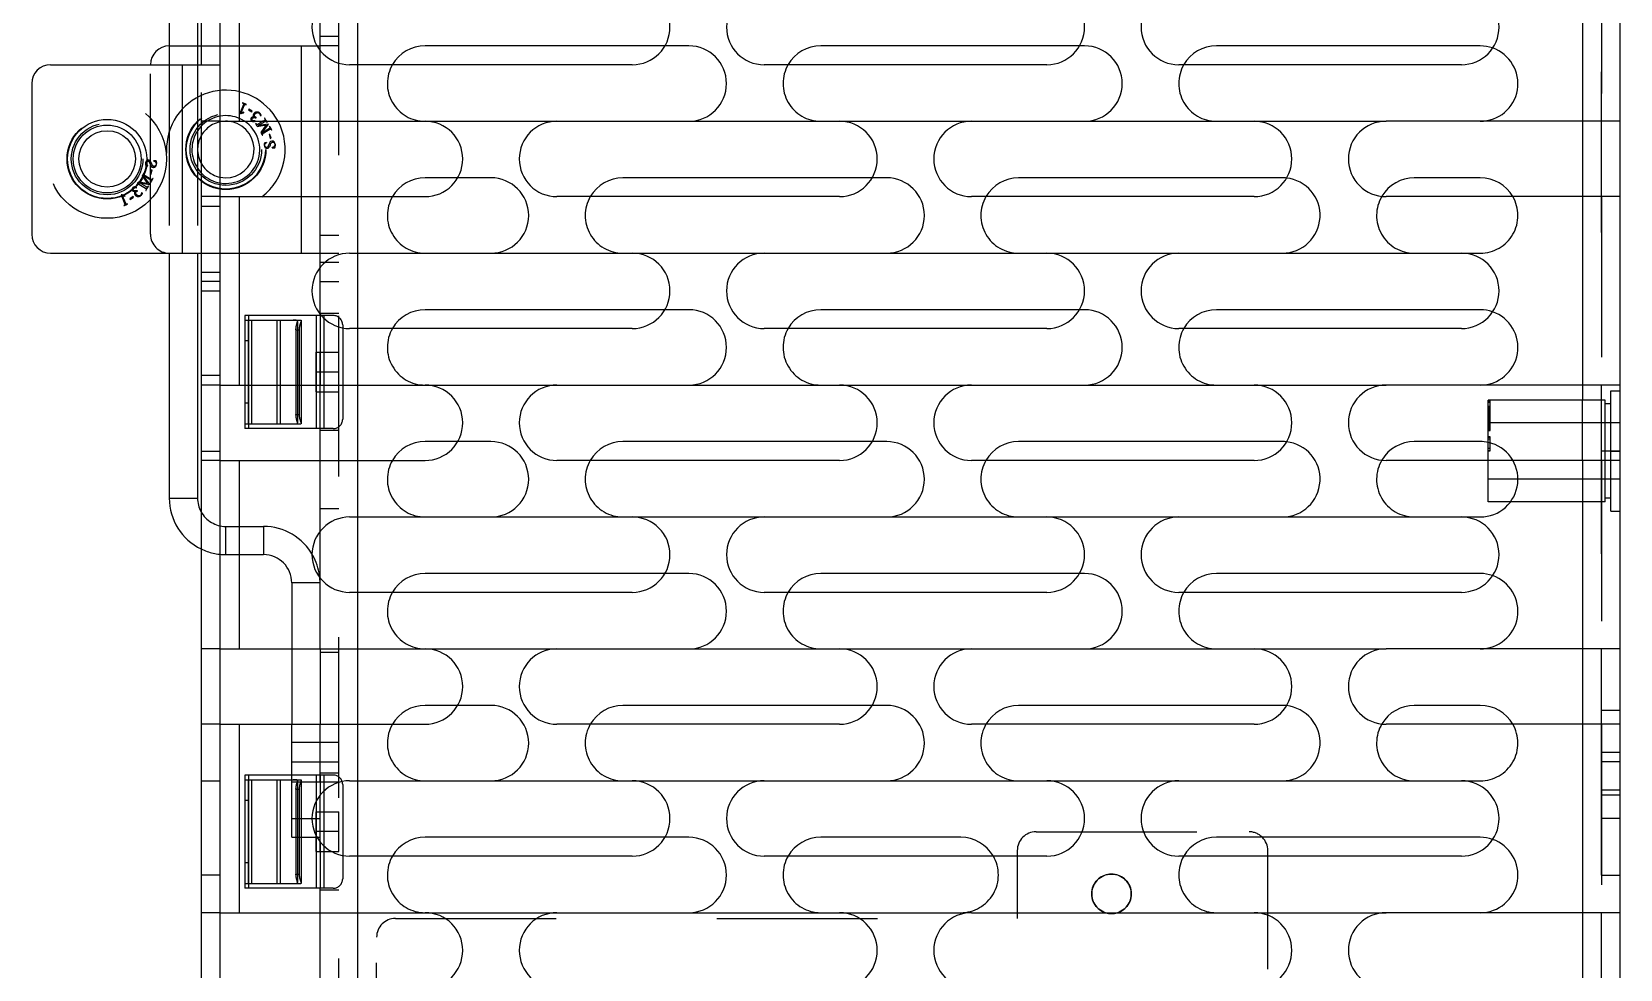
# Model space of a CAD drawing. Header units: millimetres. Extents: x 0 to 8948, y -1340 to 1100.
# Drawn here: x 5218.8 to 5303.1, y -780.3 to -730.6 of the extents above; entities that cross this region are included whole.
import ezdxf

# ---------------------------------------------------------------- set-up
doc = ezdxf.new("R2010")
doc.units = ezdxf.units.MM
doc.header["$LTSCALE"] = 85.25
doc.linetypes.add('HIDDEN', pattern=[0.2, 0.1, -0.1])
doc.layers.get('0').update_dxf_attribs({"linetype": 'CONTINUOUS'})
doc.layers.add('02___PRT_ALL_AXES', color=7, linetype='CONTINUOUS')
doc.layers.add('DEFAULT_2', color=8, linetype='HIDDEN')

msp = doc.modelspace()

# ---------------------------------------------------------------- linework, layer by layer
at = {"color": 3, "linetype": 'Continuous'}
for p, q in [((5228.834, -865.329), (5228.834, -627.329)), ((5303.134, -849.329), (5303.134, -646.329)), ((5226.134, -722.329), (5226.134, -732.329)), ((5229.834, -725.329), (5229.834, -735.329)), ((5301.134, -725.329), (5301.134, -735.329)), ((5219.834, -732.329), (5228.834, -732.329)), ((5226.834, -742.329), (5226.834, -732.329)), ((5250.705, -732.329), (5235.705, -732.329)), ((5272.705, -732.329), (5257.705, -732.329)), ((5294.705, -732.329), (5279.705, -732.329)), ((5218.834, -733.329), (5218.834, -741.329)), ((5228.834, -735.329), (5239.705, -735.329)), ((5246.705, -735.329), (5261.705, -735.329)), ((5268.705, -735.329), (5283.705, -735.329)), ((5303.134, -735.329), (5290.705, -735.329)), ((5228.834, -739.329), (5239.705, -739.329)), ((5229.834, -739.329), (5229.834, -749.329)), ((5261.705, -739.329), (5246.705, -739.329)), ((5283.705, -739.329), (5268.705, -739.329)), ((5303.134, -739.329), (5290.705, -739.329)), ((5301.134, -739.329), (5301.134, -749.329)), ((5219.834, -742.329), (5228.834, -742.329)), ((5226.134, -742.329), (5226.134, -755.329)), ((5235.705, -742.329), (5250.705, -742.329)), ((5257.705, -742.329), (5272.705, -742.329)), ((5279.705, -742.329), (5294.705, -742.329)), ((5250.705, -746.329), (5235.705, -746.329)), ((5272.705, -746.329), (5257.705, -746.329)), ((5294.705, -746.329), (5279.705, -746.329)), ((5228.834, -749.329), (5239.705, -749.329)), ((5230.134, -749.329), (5230.134, -751.639)), ((5246.705, -749.329), (5261.705, -749.329)), ((5268.705, -749.329), (5283.705, -749.329)), ((5303.134, -749.329), (5290.705, -749.329)), ((5234.134, -751.639), (5230.134, -751.639)), ((5228.834, -753.329), (5239.705, -753.329)), ((5229.834, -753.329), (5229.834, -763.329)), ((5261.705, -753.329), (5246.705, -753.329)), ((5283.705, -753.329), (5268.705, -753.329)), ((5303.134, -753.329), (5290.705, -753.329)), ((5301.134, -753.329), (5301.134, -763.329)), ((5235.705, -756.329), (5250.705, -756.329)), ((5257.705, -756.329), (5272.705, -756.329)), ((5279.705, -756.329), (5294.705, -756.329)), ((5250.705, -760.329), (5235.705, -760.329)), ((5272.705, -760.329), (5257.705, -760.329)), ((5294.705, -760.329), (5279.705, -760.329)), ((5228.834, -763.329), (5239.705, -763.329)), ((5232.634, -763.329), (5232.634, -767.329)), ((5246.705, -763.329), (5261.705, -763.329)), ((5268.705, -763.329), (5283.705, -763.329)), ((5303.134, -763.329), (5290.705, -763.329)), ((5228.834, -767.329), (5239.705, -767.329)), ((5229.834, -767.329), (5229.834, -777.329)), ((5261.705, -767.329), (5246.705, -767.329)), ((5283.705, -767.329), (5268.705, -767.329)), ((5303.134, -767.329), (5290.705, -767.329)), ((5301.134, -767.329), (5301.134, -777.329)), ((5235.705, -770.329), (5250.705, -770.329)), ((5257.705, -770.329), (5272.705, -770.329)), ((5279.705, -770.329), (5294.705, -770.329)), ((5250.705, -774.329), (5235.705, -774.329)), ((5272.705, -774.329), (5257.705, -774.329)), ((5294.705, -774.329), (5279.705, -774.329)), ((5228.834, -777.329), (5239.705, -777.329)), ((5246.705, -777.329), (5261.705, -777.329)), ((5268.705, -777.329), (5283.705, -777.329)), ((5303.134, -777.329), (5290.705, -777.329))]:
    msp.add_line(p, q, dxfattribs=at)
at = {"color": 7, "linetype": 'Continuous'}
for p, q in [((5227.834, -732.329), (5227.834, -637.329)), ((5227.634, -722.329), (5227.634, -732.329)), ((5236.134, -732.329), (5236.134, -728.329)), ((5234.134, -731.562), (5234.134, -729.097)), ((5227.634, -731.329), (5228.834, -731.329)), ((5233.982, -731.329), (5234.134, -731.329)), ((5252.428, -731.329), (5239.705, -731.329)), ((5274.428, -731.329), (5260.705, -731.329)), ((5295.705, -731.329), (5281.705, -731.329)), ((5230.715, -735.444), (5230.702, -735.452)), ((5230.754, -735.486), (5230.715, -735.444)), ((5230.791, -735.598), (5231.272, -735.523)), ((5231.104, -735.329), (5230.824, -735.498)), ((5230.855, -735.561), (5231.219, -735.342)), ((5231.392, -735.476), (5230.855, -735.561)), ((5231.272, -735.523), (5230.99, -735.928)), ((5231.052, -735.963), (5231.392, -735.476)), ((5231.454, -735.721), (5231.052, -735.963)), ((5231.056, -735.991), (5231.467, -735.743)), ((5231.278, -735.344), (5231.315, -735.385)), ((5231.315, -735.385), (5231.327, -735.377)), ((5231.456, -735.59), (5231.443, -735.598)), ((5231.443, -735.598), (5231.478, -735.674)), ((5231.531, -735.761), (5231.565, -735.799)), ((5231.565, -735.799), (5231.577, -735.792)), ((5233.134, -735.329), (5233.134, -739.329)), ((5234.134, -739.329), (5234.134, -735.329)), ((5236.134, -739.329), (5236.134, -735.329)), ((5301.134, -735.329), (5301.134, -739.329)), ((5302.134, -739.329), (5302.134, -735.329)), ((5231.09, -736.067), (5231.056, -735.991)), ((5231.078, -736.075), (5231.09, -736.067)), ((5231.299, -736.459), (5231.195, -736.467)), ((5231.299, -736.459), (5231.3, -736.471)), ((5231.469, -736.028), (5231.432, -736.039)), ((5231.432, -736.039), (5231.494, -736.245)), ((5231.532, -736.234), (5231.469, -736.028)), ((5231.494, -736.245), (5231.532, -736.234)), ((5231.6, -736.738), (5231.599, -736.725)), ((5231.6, -736.738), (5231.736, -736.733)), ((5241.428, -738.329), (5239.705, -738.329)), ((5263.428, -738.329), (5250.205, -738.329)), ((5285.205, -738.329), (5271.205, -738.329)), ((5295.705, -738.329), (5292.205, -738.329)), ((5227.634, -742.329), (5227.634, -755.329)), ((5227.834, -842.329), (5227.834, -742.329)), ((5236.134, -746.329), (5236.134, -742.329)), ((5227.834, -743.329), (5228.834, -743.329)), ((5234.134, -745.562), (5234.134, -743.097)), ((5227.834, -744.329), (5228.834, -744.329)), ((5252.428, -745.329), (5239.705, -745.329)), ((5274.428, -745.329), (5260.705, -745.329)), ((5295.705, -745.329), (5281.705, -745.329)), ((5234.134, -753.329), (5234.134, -749.329)), ((5236.134, -753.329), (5236.134, -749.329)), ((5301.134, -749.329), (5301.134, -750.129)), ((5302.134, -753.329), (5302.134, -749.329)), ((5296.134, -752.829), (5296.134, -750.129)), ((5296.234, -750.132), (5296.134, -750.132)), ((5296.234, -750.144), (5296.134, -750.144)), ((5296.234, -750.189), (5296.134, -750.189)), ((5296.234, -750.219), (5296.134, -750.219)), ((5296.234, -750.144), (5296.234, -750.132)), ((5296.234, -750.219), (5296.234, -750.189)), ((5241.428, -752.329), (5239.705, -752.329)), ((5263.428, -752.329), (5250.205, -752.329)), ((5285.205, -752.329), (5271.205, -752.329)), ((5295.705, -752.329), (5292.205, -752.329)), ((5226.134, -755.329), (5227.634, -755.329)), ((5236.134, -760.329), (5236.134, -756.329)), ((5234.134, -759.562), (5234.134, -757.097)), ((5252.428, -759.329), (5239.705, -759.329)), ((5274.428, -759.329), (5260.705, -759.329)), ((5295.705, -759.329), (5281.705, -759.329)), ((5234.134, -763.329), (5234.134, -767.329)), ((5236.134, -767.329), (5236.134, -763.329)), ((5301.134, -763.329), (5301.134, -767.329)), ((5302.134, -767.329), (5302.134, -763.329)), ((5241.428, -766.329), (5239.705, -766.329)), ((5263.428, -766.329), (5250.205, -766.329)), ((5285.205, -766.329), (5271.205, -766.329)), ((5295.705, -766.329), (5292.205, -766.329)), ((5236.134, -774.329), (5236.134, -770.329)), ((5234.134, -773.562), (5234.134, -771.097)), ((5233.714, -772.329), (5234.134, -772.329)), ((5233.982, -773.329), (5234.134, -773.329)), ((5252.428, -773.329), (5239.705, -773.329)), ((5268.134, -773.329), (5260.705, -773.329)), ((5295.705, -773.329), (5281.705, -773.329)), ((5284.434, -774.329), (5284.434, -774.035)), ((5234.134, -781.329), (5234.134, -777.329)), ((5236.134, -781.329), (5236.134, -777.329)), ((5301.134, -777.329), (5301.134, -781.329)), ((5302.134, -781.329), (5302.134, -777.329))]:
    msp.add_line(p, q, dxfattribs=at)
for radius in [1.8, 1.5]:
    msp.add_circle((5222.834, -737.329), radius, dxfattribs=at)
at = {"color": 3, "linetype": 'Continuous'}
for centre, radius, start, end in [((5235.705, -730.329), 2, 90, 270), ((5250.705, -730.329), 2, 270, 90), ((5257.705, -730.329), 2, 90, 270), ((5272.705, -730.329), 2, 270, 90), ((5279.705, -730.329), 2, 90, 270), ((5294.705, -730.329), 2, 270, 90), ((5219.834, -733.329), 1, 90, 180), ((5239.705, -737.329), 2, 270, 90), ((5246.705, -737.329), 2, 90, 270), ((5261.705, -737.329), 2, 270, 90), ((5268.705, -737.329), 2, 90, 270), ((5283.705, -737.329), 2, 270, 90), ((5290.705, -737.329), 2, 90, 270), ((5219.834, -741.329), 1, 180, 270), ((5235.705, -744.329), 2, 90, 270), ((5250.705, -744.329), 2, 270, 90), ((5257.705, -744.329), 2, 90, 270), ((5272.705, -744.329), 2, 270, 90), ((5279.705, -744.329), 2, 90, 270), ((5294.705, -744.329), 2, 270, 90), ((5239.705, -751.329), 2, 270, 90), ((5246.705, -751.329), 2, 90, 270), ((5261.705, -751.329), 2, 270, 90), ((5268.705, -751.329), 2, 90, 270), ((5283.705, -751.329), 2, 270, 90), ((5290.705, -751.329), 2, 90, 270), ((5229.134, -755.329), 3, 180, 244.03987), ((5235.705, -758.329), 2, 90, 270), ((5250.705, -758.329), 2, 270, 90), ((5257.705, -758.329), 2, 90, 270), ((5272.705, -758.329), 2, 270, 90), ((5279.705, -758.329), 2, 90, 270), ((5294.705, -758.329), 2, 270, 90), ((5239.705, -765.329), 2, 270, 90), ((5246.705, -765.329), 2, 90, 270), ((5261.705, -765.329), 2, 270, 90), ((5268.705, -765.329), 2, 90, 270), ((5283.705, -765.329), 2, 270, 90), ((5290.705, -765.329), 2, 90, 270), ((5235.705, -772.329), 2, 90, 270), ((5250.705, -772.329), 2, 270, 90), ((5257.705, -772.329), 2, 90, 270), ((5272.705, -772.329), 2, 270, 90), ((5279.705, -772.329), 2, 90, 270), ((5294.705, -772.329), 2, 270, 90), ((5239.705, -779.329), 2, 270, 90), ((5246.705, -779.329), 2, 90, 270), ((5261.705, -779.329), 2, 270, 90), ((5268.705, -779.329), 2, 90, 270), ((5283.705, -779.329), 2, 270, 90), ((5290.705, -779.329), 2, 90, 270)]:
    msp.add_arc(centre, radius, start, end, dxfattribs=at)
at = {"color": 7, "linetype": 'Continuous'}
for centre, radius, start, end in [((5226.134, -732.329), 1, 90, 180), ((5239.705, -733.329), 2, 90, 149.87175), ((5260.705, -733.329), 2, 90, 149.87175), ((5281.705, -733.329), 2, 90, 149.87175), ((5295.705, -733.329), 2, 70.92194, 90), ((5229.134, -736.829), 1.8, 260.39737, 56.66579), ((5229.134, -736.829), 1.5, 258.43465, 66.31579), ((5229.516, -736.263), 1.438, 27.53662, 31.08982), ((5229.134, -736.829), 3.15, 307.33385, 28.50454), ((5239.705, -740.329), 2, 90, 149.87175), ((5250.205, -740.329), 2, 90, 149.87175), ((5271.205, -740.329), 2, 90, 149.87175), ((5285.205, -740.329), 2, 83.89912, 90), ((5292.205, -740.329), 2, 90, 149.2104), ((5295.705, -740.329), 2, 30.12825, 90), ((5239.705, -747.329), 2, 90, 149.87175), ((5260.705, -747.329), 2, 90, 149.87175), ((5281.705, -747.329), 2, 90, 149.87175), ((5295.705, -747.329), 2, 70.92194, 90), ((5239.705, -754.329), 2, 90, 149.87175), ((5250.205, -754.329), 2, 90, 149.87175), ((5271.205, -754.329), 2, 90, 149.87175), ((5285.205, -754.329), 2, 83.89912, 90), ((5292.205, -754.329), 2, 90, 149.2104), ((5295.705, -754.329), 2, 77.57693, 90), ((5229.134, -755.329), 1.5, 180, 208.38484), ((5231.134, -759.829), 3, 7.54005, 29.10387), ((5239.705, -761.329), 2, 90, 149.87175), ((5260.705, -761.329), 2, 90, 149.87175), ((5281.705, -761.329), 2, 90, 149.87175), ((5295.705, -761.329), 2, 70.92194, 90), ((5239.705, -768.329), 2, 90, 149.87175), ((5250.205, -768.329), 2, 90, 149.87175), ((5271.205, -768.329), 2, 90, 149.87175), ((5285.205, -768.329), 2, 83.89912, 90), ((5292.205, -768.329), 2, 90, 149.2104), ((5295.705, -768.329), 2, 30.12825, 90), ((5239.705, -775.329), 2, 90, 149.87175), ((5260.705, -775.329), 2, 90, 149.87175), ((5268.134, -775.329), 2, 30, 90), ((5281.705, -775.329), 2, 90, 149.87175), ((5283.434, -774.035), 1, 0, 44.89543), ((5295.705, -775.329), 2, 70.92194, 90), ((5276.134, -776.329), 1.05, 253.23222, 286.7964)]:
    msp.add_arc(centre, radius, start, end, dxfattribs=at)
for points in [[(5230.702, -735.452), (5230.717, -735.472), (5230.732, -735.495), (5230.747, -735.52)], [(5230.787, -735.509), (5230.777, -735.507), (5230.767, -735.5), (5230.754, -735.486)], [(5230.824, -735.498), (5230.809, -735.507), (5230.797, -735.511), (5230.787, -735.509)], [(5230.99, -735.928), (5230.999, -735.94), (5231.014, -735.964), (5231.035, -735.998)], [(5231.478, -735.674), (5231.486, -735.69), (5231.479, -735.706), (5231.454, -735.721)], [(5231.514, -735.692), (5231.492, -735.656), (5231.473, -735.622), (5231.456, -735.59)], [(5231.467, -735.743), (5231.48, -735.736), (5231.49, -735.732), (5231.497, -735.734)], [(5231.497, -735.734), (5231.504, -735.735), (5231.516, -735.744), (5231.531, -735.761)], [(5231.577, -735.792), (5231.551, -735.752), (5231.53, -735.718), (5231.514, -735.692)], [(5231.035, -735.998), (5231.06, -736.04), (5231.074, -736.065), (5231.078, -736.075)], [(5231.195, -736.467), (5231.173, -736.504), (5231.164, -736.55), (5231.17, -736.602)], [(5231.17, -736.602), (5231.175, -736.655), (5231.194, -736.697), (5231.225, -736.727)], [(5231.196, -736.614), (5231.188, -736.545), (5231.223, -736.498), (5231.299, -736.471)], [(5231.233, -736.693), (5231.212, -736.673), (5231.199, -736.646), (5231.196, -736.614)], [(5231.225, -736.727), (5231.257, -736.757), (5231.294, -736.77), (5231.336, -736.765)], [(5231.302, -736.719), (5231.277, -736.721), (5231.254, -736.713), (5231.233, -736.693)], [(5231.354, -736.687), (5231.34, -736.706), (5231.322, -736.716), (5231.302, -736.719)], [(5231.336, -736.765), (5231.37, -736.762), (5231.4, -736.746), (5231.424, -736.719)], [(5231.411, -736.568), (5231.388, -736.627), (5231.369, -736.667), (5231.354, -736.687)], [(5231.476, -736.436), (5231.456, -736.463), (5231.435, -736.508), (5231.411, -736.568)], [(5231.424, -736.719), (5231.448, -736.691), (5231.472, -736.645), (5231.498, -736.578)], [(5231.571, -736.386), (5231.527, -736.391), (5231.495, -736.408), (5231.476, -736.436)], [(5231.498, -736.578), (5231.517, -736.53), (5231.534, -736.496), (5231.55, -736.474)], [(5231.55, -736.474), (5231.566, -736.453), (5231.587, -736.44), (5231.614, -736.437)], [(5231.699, -736.426), (5231.665, -736.394), (5231.621, -736.381), (5231.571, -736.386)], [(5231.703, -736.659), (5231.678, -736.693), (5231.643, -736.715), (5231.599, -736.725)], [(5231.614, -736.437), (5231.643, -736.434), (5231.67, -736.444), (5231.694, -736.466)], [(5231.694, -736.466), (5231.718, -736.488), (5231.731, -736.517), (5231.735, -736.552)], [(5231.761, -736.569), (5231.754, -736.505), (5231.734, -736.458), (5231.699, -736.426)], [(5231.735, -736.552), (5231.739, -736.59), (5231.729, -736.625), (5231.703, -736.659)], [(5231.736, -736.733), (5231.759, -736.682), (5231.768, -736.628), (5231.761, -736.569)]]:
    msp.add_open_spline(points, degree=3, dxfattribs=at)
at = {"layer": '02___PRT_ALL_AXES', "color": 8, "linetype": 'HIDDEN'}
for p, q in [((5302.134, -775.329), (5302.134, -654.33)), ((5303.134, -775.329), (5303.134, -654.33)), ((5227.834, -739.829), (5228.834, -739.829)), ((5227.834, -752.829), (5227.834, -739.83)), ((5228.834, -752.829), (5228.834, -739.83)), ((5228.834, -743.829), (5227.834, -743.829)), ((5233.934, -749.689), (5233.934, -747.589)), ((5233.934, -747.589), (5235.134, -747.589)), ((5234.134, -749.689), (5234.134, -747.59)), ((5235.134, -749.689), (5235.134, -747.59)), ((5228.834, -748.829), (5227.834, -748.829)), ((5235.134, -748.639), (5233.934, -748.639)), ((5233.934, -749.689), (5235.134, -749.689)), ((5302.334, -750.129), (5302.134, -750.129)), ((5303.134, -751.329), (5296.134, -751.329)), ((5296.134, -752.829), (5296.134, -751.329)), ((5227.834, -752.829), (5228.834, -752.829)), ((5296.134, -755.529), (5296.134, -753.329)), ((5303.134, -752.829), (5302.134, -752.829)), ((5303.134, -754.329), (5296.134, -754.329)), ((5302.334, -755.529), (5296.134, -755.529)), ((5302.134, -766.579), (5303.134, -766.579)), ((5232.634, -768.279), (5235.134, -768.279)), ((5232.634, -770.379), (5232.634, -768.279)), ((5234.134, -770.379), (5234.134, -768.279)), ((5235.134, -770.379), (5235.134, -768.28)), ((5232.634, -769.329), (5235.134, -769.329)), ((5303.134, -768.829), (5302.134, -768.829)), ((5303.134, -769.329), (5302.134, -769.329)), ((5227.834, -770.329), (5228.834, -770.329)), ((5227.834, -780.329), (5227.834, -770.33)), ((5228.834, -780.329), (5228.834, -770.33)), ((5232.634, -770.379), (5235.134, -770.379)), ((5303.134, -770.829), (5302.134, -770.829)), ((5302.134, -771.079), (5303.134, -771.079)), ((5233.934, -771.979), (5235.134, -771.979)), ((5233.934, -774.079), (5233.934, -771.979)), ((5234.134, -774.079), (5234.134, -771.979)), ((5235.134, -774.079), (5235.134, -771.98)), ((5235.134, -773.029), (5233.934, -773.029)), ((5303.134, -772.329), (5302.134, -772.329)), ((5233.934, -774.079), (5235.134, -774.079)), ((5228.834, -775.329), (5227.834, -775.329)), ((5302.134, -775.329), (5303.134, -775.329))]:
    msp.add_line(p, q, dxfattribs=at)
at = {"layer": '02___PRT_ALL_AXES', "color": 7, "linetype": 'Continuous'}
for p, q in [((5302.134, -750.129), (5296.134, -750.129)), ((5296.134, -753.329), (5296.134, -752.829))]:
    msp.add_line(p, q, dxfattribs=at)
at = {"layer": '02___PRT_ALL_AXES', "color": 8, "linetype": 'HIDDEN'}
for centre, radius in [((5229.134, -736.829), 2.1), ((5276.134, -776.329), 1.05)]:
    msp.add_circle(centre, radius, dxfattribs=at)
at = {"layer": '02___PRT_ALL_AXES', "color": 3, "linetype": 'Continuous'}
msp.add_circle((5222.834, -737.329), 2.1, dxfattribs=at)
at = {"layer": 'DEFAULT_2', "color": 8, "linetype": 'HIDDEN'}
for p, q in [((5235.134, -805.329), (5235.134, -645.329)), ((5302.134, -725.329), (5302.134, -735.329)), ((5235.134, -730.829), (5234.134, -730.829)), ((5226.134, -731.329), (5227.634, -731.329)), ((5228.834, -731.329), (5233.982, -731.329)), ((5233.134, -731.329), (5233.134, -735.329)), ((5235.134, -731.329), (5234.134, -731.329)), ((5234.134, -735.329), (5234.134, -731.562)), ((5253.705, -731.329), (5252.428, -731.329)), ((5274.705, -731.329), (5274.428, -731.329)), ((5225.134, -741.329), (5225.134, -732.329)), ((5226.134, -732.329), (5226.134, -742.329)), ((5227.634, -732.329), (5227.634, -742.329)), ((5227.834, -742.329), (5227.834, -732.329)), ((5236.134, -735.329), (5236.134, -732.329)), ((5230.071, -734.436), (5229.87, -734.918)), ((5229.87, -734.918), (5229.898, -734.929)), ((5229.954, -734.874), (5230.126, -734.459)), ((5230.081, -734.851), (5229.954, -734.874)), ((5230.025, -734.354), (5230.019, -734.367)), ((5230.019, -734.367), (5230.055, -734.39)), ((5230.086, -734.871), (5230.081, -734.851)), ((5230.169, -734.438), (5230.216, -734.449)), ((5230.216, -734.449), (5230.221, -734.436)), ((5230.353, -734.682), (5230.333, -734.716)), ((5230.333, -734.716), (5230.515, -734.83)), ((5230.536, -734.796), (5230.353, -734.682)), ((5230.515, -734.83), (5230.536, -734.796)), ((5230.981, -735.03), (5230.999, -735.023)), ((5228.834, -735.329), (5227.834, -735.329)), ((5230.699, -735.316), (5230.693, -735.299)), ((5230.746, -735.14), (5230.751, -735.121)), ((5231.177, -735.285), (5231.104, -735.329)), ((5231.193, -735.155), (5231.181, -735.162)), ((5231.181, -735.162), (5231.207, -735.236)), ((5239.705, -735.329), (5246.705, -735.329)), ((5261.705, -735.329), (5268.705, -735.329)), ((5283.705, -735.329), (5290.705, -735.329)), ((5225.3, -737.421), (5225.299, -737.434)), ((5225.436, -737.426), (5225.3, -737.421)), ((5224.69, -738.231), (5224.972, -738.636)), ((5225.092, -738.683), (5224.752, -738.196)), ((5224.752, -738.196), (5225.154, -738.438)), ((5224.756, -738.168), (5224.79, -738.092)), ((5225.167, -738.416), (5224.756, -738.168)), ((5224.79, -738.092), (5224.778, -738.084)), ((5224.895, -737.692), (5224.999, -737.7)), ((5224.999, -737.7), (5225, -737.688)), ((5225.194, -737.914), (5225.132, -738.12)), ((5225.132, -738.12), (5225.169, -738.131)), ((5225.169, -738.131), (5225.232, -737.925)), ((5225.232, -737.925), (5225.194, -737.914)), ((5225.265, -738.36), (5225.231, -738.398)), ((5225.277, -738.367), (5225.265, -738.36)), ((5243.205, -738.329), (5241.428, -738.329)), ((5264.205, -738.329), (5263.428, -738.329)), ((5223.598, -739.23), (5223.57, -739.241)), ((5223.57, -739.241), (5223.771, -739.723)), ((5223.826, -739.7), (5223.654, -739.285)), ((5223.654, -739.285), (5223.781, -739.308)), ((5223.781, -739.308), (5223.786, -739.288)), ((5224.393, -738.86), (5224.399, -738.843)), ((5224.402, -738.707), (5224.415, -738.715)), ((5224.415, -738.715), (5224.454, -738.673)), ((5224.451, -739.038), (5224.446, -739.019)), ((5224.972, -738.636), (5224.491, -738.561)), ((5224.524, -738.661), (5224.877, -738.874)), ((5224.919, -738.817), (5224.555, -738.598)), ((5224.555, -738.598), (5225.092, -738.683)), ((5224.699, -739.136), (5224.681, -739.129)), ((5224.907, -738.922), (5224.881, -738.997)), ((5224.881, -738.997), (5224.893, -739.004)), ((5225.015, -738.774), (5224.978, -738.815)), ((5225.027, -738.781), (5225.015, -738.774)), ((5225.178, -738.485), (5225.143, -738.561)), ((5225.143, -738.561), (5225.156, -738.569)), ((5223.755, -739.769), (5223.719, -739.792)), ((5223.719, -739.792), (5223.725, -739.805)), ((5223.916, -739.71), (5223.869, -739.721)), ((5223.921, -739.723), (5223.916, -739.71)), ((5224.215, -739.329), (5224.033, -739.443)), ((5224.033, -739.443), (5224.053, -739.477)), ((5224.053, -739.477), (5224.236, -739.363)), ((5224.236, -739.363), (5224.215, -739.329)), ((5228.834, -739.329), (5227.834, -739.329)), ((5233.134, -739.329), (5233.134, -742.329)), ((5234.134, -743.097), (5234.134, -739.329)), ((5236.134, -742.329), (5236.134, -739.329)), ((5302.134, -739.329), (5302.134, -749.329)), ((5235.134, -741.389), (5234.134, -741.389)), ((5228.834, -742.329), (5235.134, -742.329)), ((5250.705, -742.329), (5257.705, -742.329)), ((5272.705, -742.329), (5279.705, -742.329)), ((5294.705, -742.329), (5295.705, -742.329)), ((5235.134, -742.829), (5234.134, -742.829)), ((5234.134, -743.829), (5235.134, -743.829)), ((5230.134, -745.639), (5230.134, -749.329)), ((5234.834, -745.639), (5230.134, -745.639)), ((5230.134, -745.889), (5233.117, -745.889)), ((5230.323, -745.889), (5230.323, -751.389)), ((5230.334, -745.639), (5230.334, -751.639)), ((5230.492, -745.889), (5230.492, -751.389)), ((5231.845, -745.889), (5231.845, -751.389)), ((5232.013, -745.889), (5232.013, -751.389)), ((5232.934, -745.948), (5232.934, -751.331)), ((5233.134, -745.906), (5233.134, -751.372)), ((5233.934, -745.639), (5233.934, -751.639)), ((5235.134, -745.539), (5234.134, -745.539)), ((5234.134, -745.639), (5234.134, -745.562)), ((5234.134, -745.639), (5234.134, -749.329)), ((5234.334, -745.639), (5234.334, -751.639)), ((5253.705, -745.329), (5252.428, -745.329)), ((5274.705, -745.329), (5274.428, -745.329)), ((5232.856, -746.389), (5232.856, -750.889)), ((5232.856, -746.389), (5233.024, -746.389)), ((5233.024, -746.389), (5233.024, -750.889)), ((5235.334, -746.139), (5235.334, -751.139)), ((5236.134, -749.329), (5236.134, -746.329)), ((5230.334, -746.989), (5230.134, -746.989)), ((5228.834, -749.329), (5227.834, -749.329)), ((5239.705, -749.329), (5246.705, -749.329)), ((5261.705, -749.329), (5268.705, -749.329)), ((5283.705, -749.329), (5290.705, -749.329)), ((5296.234, -750.136), (5296.134, -750.136)), ((5296.234, -750.147), (5296.134, -750.147)), ((5296.134, -750.242), (5296.234, -750.242)), ((5296.234, -750.189), (5296.234, -750.144)), ((5296.234, -751.746), (5296.234, -750.219)), ((5301.134, -753.329), (5301.134, -750.129)), ((5302.334, -755.529), (5302.334, -750.13)), ((5302.634, -749.629), (5303.134, -749.629)), ((5302.634, -756.029), (5302.634, -749.629)), ((5230.334, -750.289), (5230.134, -750.289)), ((5232.856, -750.889), (5233.024, -750.889)), ((5296.134, -750.441), (5296.234, -750.441)), ((5296.134, -750.446), (5296.234, -750.446)), ((5296.134, -750.448), (5296.234, -750.448)), ((5296.234, -750.471), (5296.134, -750.471)), ((5296.134, -750.479), (5296.234, -750.479)), ((5296.134, -750.523), (5296.234, -750.523)), ((5296.134, -750.536), (5296.234, -750.536)), ((5296.134, -750.539), (5296.234, -750.539)), ((5296.134, -750.551), (5296.234, -750.551)), ((5296.234, -750.563), (5296.134, -750.563)), ((5296.134, -750.575), (5296.234, -750.575)), ((5296.134, -750.577), (5296.234, -750.577)), ((5296.134, -750.62), (5296.234, -750.62)), ((5296.134, -750.639), (5296.234, -750.639)), ((5296.134, -750.699), (5296.234, -750.699)), ((5296.134, -750.711), (5296.234, -750.711)), ((5296.134, -750.751), (5296.234, -750.751)), ((5296.134, -750.768), (5296.234, -750.768)), ((5296.134, -750.809), (5296.234, -750.809)), ((5296.134, -750.844), (5296.234, -750.844)), ((5296.134, -750.856), (5296.234, -750.856)), ((5296.134, -750.895), (5296.234, -750.895)), ((5296.134, -750.895), (5296.234, -750.895)), ((5296.134, -750.909), (5296.234, -750.909)), ((5296.134, -750.929), (5296.234, -750.929)), ((5296.134, -750.938), (5296.234, -750.938)), ((5296.134, -750.948), (5296.234, -750.948)), ((5296.134, -750.968), (5296.234, -750.968)), ((5296.134, -750.98), (5296.234, -750.98)), ((5296.134, -750.982), (5296.234, -750.982)), ((5296.134, -750.984), (5296.234, -750.984)), ((5296.134, -750.989), (5296.234, -750.989)), ((5296.134, -751.011), (5296.234, -751.011)), ((5296.134, -751.043), (5296.234, -751.043)), ((5296.134, -751.045), (5296.234, -751.045)), ((5296.134, -751.061), (5296.234, -751.061)), ((5296.134, -751.073), (5296.234, -751.073)), ((5296.134, -751.078), (5296.234, -751.078)), ((5296.134, -751.098), (5296.234, -751.098)), ((5296.134, -751.112), (5296.234, -751.112)), ((5296.134, -751.112), (5296.234, -751.112)), ((5302.634, -750.329), (5302.334, -750.329)), ((5230.134, -751.389), (5233.117, -751.389)), ((5234.834, -751.639), (5234.134, -751.639)), ((5235.134, -751.739), (5234.134, -751.739)), ((5296.134, -751.119), (5296.234, -751.119)), ((5296.134, -751.156), (5296.234, -751.156)), ((5296.134, -751.158), (5296.234, -751.158)), ((5296.134, -751.169), (5296.234, -751.169)), ((5296.134, -751.17), (5296.234, -751.17)), ((5296.134, -751.188), (5296.234, -751.188)), ((5296.134, -751.189), (5296.234, -751.189)), ((5296.134, -751.234), (5296.234, -751.234)), ((5296.134, -751.26), (5296.234, -751.26)), ((5296.134, -751.264), (5296.234, -751.264)), ((5296.134, -751.268), (5296.234, -751.268)), ((5296.134, -751.301), (5296.234, -751.301)), ((5296.134, -751.303), (5296.234, -751.303)), ((5296.134, -751.318), (5296.234, -751.318)), ((5296.134, -751.334), (5296.234, -751.334)), ((5296.134, -751.338), (5296.234, -751.338)), ((5296.134, -751.355), (5296.234, -751.355)), ((5296.134, -751.361), (5296.234, -751.361)), ((5296.134, -751.362), (5296.234, -751.362)), ((5296.134, -751.366), (5296.234, -751.366)), ((5296.134, -751.383), (5296.234, -751.383)), ((5296.134, -751.417), (5296.234, -751.417)), ((5296.134, -751.427), (5296.234, -751.427)), ((5296.134, -751.44), (5296.234, -751.44)), ((5296.134, -751.447), (5296.234, -751.447)), ((5296.134, -751.461), (5296.234, -751.461)), ((5296.134, -751.508), (5296.234, -751.508)), ((5296.134, -751.512), (5296.234, -751.512)), ((5296.134, -751.537), (5296.234, -751.537)), ((5296.134, -751.546), (5296.234, -751.546)), ((5296.134, -751.561), (5296.234, -751.561)), ((5296.134, -751.571), (5296.234, -751.571)), ((5296.134, -751.595), (5296.234, -751.595)), ((5296.134, -751.6), (5296.234, -751.6)), ((5296.134, -751.647), (5296.234, -751.647)), ((5296.134, -751.681), (5296.234, -751.681)), ((5296.134, -751.742), (5296.234, -751.742)), ((5296.134, -751.746), (5296.234, -751.746)), ((5243.205, -752.329), (5241.428, -752.329)), ((5264.205, -752.329), (5263.428, -752.329)), ((5296.134, -752.068), (5296.234, -752.068)), ((5296.234, -752.079), (5296.134, -752.079)), ((5296.134, -752.092), (5296.234, -752.092)), ((5296.234, -752.198), (5296.134, -752.198)), ((5296.134, -752.678), (5296.234, -752.678)), ((5296.234, -752.823), (5296.234, -752.068)), ((5228.834, -753.329), (5227.834, -753.329)), ((5234.134, -757.097), (5234.134, -753.329)), ((5236.134, -756.329), (5236.134, -753.329)), ((5296.134, -752.8), (5296.234, -752.8)), ((5296.134, -752.823), (5296.234, -752.823)), ((5302.134, -753.329), (5302.134, -763.329)), ((5302.634, -752.829), (5303.134, -752.829)), ((5235.134, -755.889), (5234.134, -755.889)), ((5302.634, -755.329), (5302.334, -755.329)), ((5302.634, -756.029), (5303.134, -756.029)), ((5229.134, -758.329), (5229.134, -756.829)), ((5229.134, -756.829), (5231.134, -756.829)), ((5231.134, -756.829), (5231.134, -758.329)), ((5250.705, -756.329), (5257.705, -756.329)), ((5272.705, -756.329), (5279.705, -756.329)), ((5294.705, -756.329), (5295.705, -756.329)), ((5229.134, -758.329), (5231.134, -758.329)), ((5253.705, -759.329), (5252.428, -759.329)), ((5274.705, -759.329), (5274.428, -759.329)), ((5232.634, -759.829), (5232.634, -763.329)), ((5234.134, -759.829), (5232.634, -759.829)), ((5234.134, -763.329), (5234.134, -759.562)), ((5236.134, -763.329), (5236.134, -760.329)), ((5228.834, -763.329), (5227.834, -763.329)), ((5235.134, -763.529), (5234.134, -763.529)), ((5239.705, -763.329), (5246.705, -763.329)), ((5261.705, -763.329), (5268.705, -763.329)), ((5283.705, -763.329), (5290.705, -763.329)), ((5243.205, -766.329), (5241.428, -766.329)), ((5264.205, -766.329), (5263.428, -766.329)), ((5228.834, -767.329), (5227.834, -767.329)), ((5232.634, -773.329), (5232.634, -767.329)), ((5234.134, -770.029), (5234.134, -767.329)), ((5236.134, -770.329), (5236.134, -767.329)), ((5302.134, -767.329), (5302.134, -777.329)), ((5230.134, -770.029), (5230.134, -776.029)), ((5234.834, -770.029), (5230.134, -770.029)), ((5230.134, -770.279), (5233.117, -770.279)), ((5230.323, -770.279), (5230.323, -775.779)), ((5230.334, -770.029), (5230.334, -776.029)), ((5230.492, -770.279), (5230.492, -775.779)), ((5231.845, -770.279), (5231.845, -775.779)), ((5232.013, -770.279), (5232.013, -775.779)), ((5232.934, -770.338), (5232.934, -775.721)), ((5233.134, -770.296), (5233.134, -775.762)), ((5233.934, -770.029), (5233.934, -776.029)), ((5235.134, -769.929), (5234.134, -769.929)), ((5234.134, -770.029), (5234.134, -771.097)), ((5234.334, -770.029), (5234.334, -776.029)), ((5250.705, -770.329), (5257.705, -770.329)), ((5272.705, -770.329), (5279.705, -770.329)), ((5294.705, -770.329), (5295.705, -770.329)), ((5232.856, -770.779), (5233.024, -770.779)), ((5232.856, -770.779), (5232.856, -775.279)), ((5233.024, -770.779), (5233.024, -775.279)), ((5235.334, -770.529), (5235.334, -775.529)), ((5230.334, -771.379), (5230.134, -771.379)), ((5232.634, -772.329), (5233.714, -772.329)), ((5232.634, -773.329), (5233.982, -773.329)), ((5234.134, -773.562), (5234.134, -776.029)), ((5253.705, -773.329), (5252.428, -773.329)), ((5272.134, -773.035), (5283.434, -773.035)), ((5230.334, -774.679), (5230.134, -774.679)), ((5236.134, -777.329), (5236.134, -774.329)), ((5271.134, -774.035), (5271.134, -777.635)), ((5284.434, -780.329), (5284.434, -774.329)), ((5232.856, -775.279), (5233.024, -775.279)), ((5230.134, -775.779), (5233.117, -775.779)), ((5234.834, -776.029), (5230.134, -776.029)), ((5234.134, -777.329), (5234.134, -776.029)), ((5235.134, -776.129), (5234.134, -776.129)), ((5228.834, -777.329), (5227.834, -777.329)), ((5238.134, -777.635), (5271.134, -777.635)), ((5239.705, -777.329), (5246.705, -777.329)), ((5261.705, -777.329), (5268.134, -777.329)), ((5283.705, -777.329), (5290.705, -777.329)), ((5237.134, -788.514), (5237.134, -778.635))]:
    msp.add_line(p, q, dxfattribs=at)
for centre, radius in [((5222.834, -737.329), 3.15), ((5229.134, -736.829), 2.125), ((5229.134, -736.829), 1.9), ((5222.834, -737.329), 2.125), ((5222.834, -737.329), 1.9)]:
    msp.add_circle(centre, radius, dxfattribs=at)
for centre, radius, start, end in [((5253.705, -733.329), 2, 270, 90), ((5274.705, -733.329), 2, 270, 90), ((5295.705, -733.329), 2, 270, 70.92194), ((5239.705, -733.329), 2, 149.87175, 270), ((5260.705, -733.329), 2, 149.87175, 270), ((5281.705, -733.329), 2, 149.87175, 270), ((5229.134, -736.829), 3.15, 28.50454, 307.33385), ((5229.134, -736.829), 1.8, 56.66579, 260.39737), ((5229.134, -736.829), 1.5, 66.31579, 258.43465), ((5233.828, -733.716), 3.002, 211.12693, 212.51893), ((5235.099, -732.908), 4.507, 212.48864, 213.21457), ((5243.205, -740.329), 2, 270, 90), ((5264.205, -740.329), 2, 270, 90), ((5285.205, -740.329), 2, 270, 83.89912), ((5223.216, -737.896), 1.438, 328.91018, 332.46337), ((5292.205, -740.329), 2, 149.2104, 270), ((5239.705, -740.329), 2, 149.87175, 270), ((5250.205, -740.329), 2, 149.87175, 270), ((5271.205, -740.329), 2, 149.87175, 270), ((5295.705, -740.329), 2, 270, 30.12825), ((5226.134, -741.329), 1, 180, 270), ((5234.834, -746.139), 0.5, 0, 90), ((5253.705, -747.329), 2, 270, 90), ((5274.705, -747.329), 2, 270, 90), ((5295.705, -747.329), 2, 270, 70.92194), ((5239.705, -747.329), 2, 149.87175, 270), ((5260.705, -747.329), 2, 149.87175, 270), ((5281.705, -747.329), 2, 149.87175, 270), ((5234.834, -751.139), 0.5, 270, 0), ((5243.205, -754.329), 2, 270, 90), ((5264.205, -754.329), 2, 270, 90), ((5285.205, -754.329), 2, 270, 83.89912), ((5295.705, -754.329), 2, 270, 77.57693), ((5239.705, -754.329), 2, 149.87175, 270), ((5250.205, -754.329), 2, 149.87175, 270), ((5271.205, -754.329), 2, 149.87175, 270), ((5292.205, -754.329), 2, 149.2104, 270), ((5229.134, -755.329), 1.5, 208.38484, 270), ((5231.134, -759.829), 3, 29.10387, 90), ((5229.134, -755.329), 3, 244.03987, 270), ((5231.134, -759.829), 1.5, 0, 90), ((5231.134, -759.829), 3, 0, 7.54005), ((5253.705, -761.329), 2, 270, 90), ((5274.705, -761.329), 2, 270, 90), ((5295.705, -761.329), 2, 270, 70.92194), ((5239.705, -761.329), 2, 149.87175, 270), ((5260.705, -761.329), 2, 149.87175, 270), ((5281.705, -761.329), 2, 149.87175, 270), ((5243.205, -768.329), 2, 270, 90), ((5264.205, -768.329), 2, 270, 90), ((5285.205, -768.329), 2, 270, 83.89912), ((5239.705, -768.329), 2, 149.87175, 270), ((5250.205, -768.329), 2, 149.87175, 270), ((5271.205, -768.329), 2, 149.87175, 270), ((5292.205, -768.329), 2, 149.2104, 270), ((5295.705, -768.329), 2, 270, 30.12825), ((5234.834, -770.529), 0.5, 0, 90), ((5253.705, -775.329), 2, 270, 90), ((5272.134, -774.035), 1, 90, 180), ((5283.434, -774.035), 1, 44.89543, 90), ((5295.705, -775.329), 2, 270, 70.92194), ((5239.705, -775.329), 2, 149.87175, 270), ((5260.705, -775.329), 2, 149.87175, 270), ((5268.134, -775.329), 2, 270, 30), ((5281.705, -775.329), 2, 149.87175, 270), ((5234.834, -775.529), 0.5, 270, 0), ((5276.134, -776.329), 1.05, 286.7964, 253.23222), ((5238.134, -778.635), 1, 90, 180)]:
    msp.add_arc(centre, radius, start, end, dxfattribs=at)
for points in [[(5229.898, -734.929), (5229.974, -734.9), (5230.037, -734.881), (5230.086, -734.871)], [(5230.122, -734.397), (5230.086, -734.382), (5230.054, -734.368), (5230.025, -734.354)], [(5230.055, -734.39), (5230.074, -734.402), (5230.079, -734.417), (5230.071, -734.436)], [(5230.221, -734.436), (5230.192, -734.425), (5230.159, -734.413), (5230.122, -734.397)], [(5230.126, -734.459), (5230.134, -734.44), (5230.148, -734.434), (5230.169, -734.438)], [(5230.631, -734.907), (5230.6, -734.941), (5230.585, -734.978), (5230.586, -735.017)], [(5230.586, -735.017), (5230.586, -735.057), (5230.604, -735.09), (5230.638, -735.117)], [(5230.777, -734.838), (5230.719, -734.84), (5230.67, -734.863), (5230.631, -734.907)], [(5230.679, -735.097), (5230.657, -735.078), (5230.648, -735.053), (5230.651, -735.021)], [(5230.651, -735.021), (5230.654, -734.989), (5230.668, -734.959), (5230.693, -734.93)], [(5230.693, -734.93), (5230.724, -734.896), (5230.761, -734.877), (5230.803, -734.872)], [(5230.937, -734.9), (5230.889, -734.857), (5230.836, -734.836), (5230.777, -734.838)], [(5230.803, -734.872), (5230.846, -734.867), (5230.881, -734.877), (5230.908, -734.901)], [(5230.908, -734.901), (5230.925, -734.917), (5230.938, -734.946), (5230.946, -734.988)], [(5230.998, -734.975), (5230.988, -734.954), (5230.968, -734.928), (5230.937, -734.9)], [(5230.946, -734.988), (5230.949, -735.005), (5230.954, -735.017), (5230.962, -735.023)], [(5230.962, -735.023), (5230.967, -735.028), (5230.974, -735.03), (5230.981, -735.03)], [(5230.999, -735.023), (5231.008, -735.013), (5231.007, -734.997), (5230.998, -734.975)], [(5230.473, -735.153), (5230.457, -735.171), (5230.452, -735.194), (5230.456, -735.224)], [(5230.456, -735.224), (5230.46, -735.254), (5230.474, -735.28), (5230.499, -735.303)], [(5230.536, -735.119), (5230.51, -735.124), (5230.489, -735.135), (5230.473, -735.153)], [(5230.499, -735.303), (5230.512, -735.315), (5230.526, -735.324), (5230.54, -735.33)], [(5230.516, -735.225), (5230.514, -735.202), (5230.521, -735.181), (5230.537, -735.163)], [(5230.547, -735.283), (5230.528, -735.267), (5230.518, -735.247), (5230.516, -735.225)], [(5230.638, -735.117), (5230.596, -735.114), (5230.563, -735.114), (5230.536, -735.119)], [(5230.537, -735.163), (5230.56, -735.138), (5230.613, -735.13), (5230.695, -735.138)], [(5230.54, -735.33), (5230.556, -735.338), (5230.573, -735.342), (5230.59, -735.343)], [(5230.613, -735.312), (5230.587, -735.309), (5230.565, -735.3), (5230.547, -735.283)], [(5230.59, -735.343), (5230.613, -735.344), (5230.639, -735.34), (5230.667, -735.33)], [(5230.693, -735.299), (5230.666, -735.311), (5230.639, -735.316), (5230.613, -735.312)], [(5230.667, -735.33), (5230.677, -735.326), (5230.688, -735.322), (5230.699, -735.316)], [(5230.751, -735.121), (5230.72, -735.12), (5230.695, -735.112), (5230.679, -735.097)], [(5230.695, -735.138), (5230.713, -735.139), (5230.73, -735.14), (5230.746, -735.14)], [(5231.208, -735.262), (5231.204, -735.268), (5231.194, -735.275), (5231.177, -735.285)], [(5231.258, -735.268), (5231.243, -735.243), (5231.222, -735.206), (5231.193, -735.155)], [(5231.207, -735.236), (5231.212, -735.247), (5231.211, -735.255), (5231.208, -735.262)], [(5231.219, -735.342), (5231.23, -735.336), (5231.238, -735.331), (5231.245, -735.329)], [(5231.245, -735.329), (5231.248, -735.329), (5231.25, -735.328), (5231.252, -735.328)], [(5231.252, -735.328), (5231.254, -735.328), (5231.256, -735.329), (5231.259, -735.329)], [(5231.259, -735.329), (5231.264, -735.332), (5231.271, -735.336), (5231.278, -735.344)], [(5224.87, -737.557), (5224.864, -737.609), (5224.873, -737.655), (5224.895, -737.692)], [(5224.925, -737.432), (5224.894, -737.462), (5224.875, -737.504), (5224.87, -737.557)], [(5225, -737.688), (5224.923, -737.661), (5224.888, -737.614), (5224.896, -737.545)], [(5224.896, -737.545), (5224.899, -737.513), (5224.912, -737.486), (5224.933, -737.466)], [(5225.036, -737.394), (5224.994, -737.389), (5224.957, -737.402), (5224.925, -737.432)], [(5224.933, -737.466), (5224.954, -737.446), (5224.977, -737.438), (5225.002, -737.44)], [(5225.002, -737.44), (5225.022, -737.442), (5225.04, -737.453), (5225.054, -737.472)], [(5225.124, -737.44), (5225.1, -737.412), (5225.07, -737.397), (5225.036, -737.394)], [(5225.054, -737.472), (5225.069, -737.492), (5225.088, -737.532), (5225.111, -737.591)], [(5225.111, -737.591), (5225.135, -737.651), (5225.156, -737.696), (5225.176, -737.723)], [(5225.198, -737.581), (5225.172, -737.514), (5225.148, -737.468), (5225.124, -737.44)], [(5225.25, -737.685), (5225.234, -737.663), (5225.217, -737.629), (5225.198, -737.581)], [(5225.299, -737.434), (5225.343, -737.444), (5225.378, -737.466), (5225.403, -737.5)], [(5225.435, -737.607), (5225.431, -737.642), (5225.418, -737.671), (5225.394, -737.693)], [(5225.399, -737.733), (5225.434, -737.701), (5225.454, -737.653), (5225.461, -737.59)], [(5225.403, -737.5), (5225.429, -737.534), (5225.439, -737.569), (5225.435, -737.607)], [(5225.461, -737.59), (5225.468, -737.531), (5225.459, -737.477), (5225.436, -737.426)], [(5224.735, -738.161), (5224.714, -738.195), (5224.699, -738.218), (5224.69, -738.231)], [(5224.778, -738.084), (5224.774, -738.094), (5224.76, -738.119), (5224.735, -738.161)], [(5225.154, -738.438), (5225.179, -738.453), (5225.186, -738.469), (5225.178, -738.485)], [(5225.156, -738.569), (5225.173, -738.537), (5225.192, -738.503), (5225.214, -738.467)], [(5225.197, -738.425), (5225.19, -738.426), (5225.18, -738.423), (5225.167, -738.416)], [(5225.176, -737.723), (5225.195, -737.751), (5225.227, -737.768), (5225.271, -737.773)], [(5225.231, -738.398), (5225.216, -738.415), (5225.204, -738.424), (5225.197, -738.425)], [(5225.214, -738.467), (5225.23, -738.441), (5225.251, -738.407), (5225.277, -738.367)], [(5225.314, -737.722), (5225.287, -737.719), (5225.266, -737.706), (5225.25, -737.685)], [(5225.271, -737.773), (5225.321, -737.778), (5225.365, -737.765), (5225.399, -737.733)], [(5225.394, -737.693), (5225.37, -737.715), (5225.343, -737.725), (5225.314, -737.722)], [(5223.786, -739.288), (5223.737, -739.278), (5223.674, -739.259), (5223.598, -739.23)], [(5224.156, -738.935), (5224.152, -738.965), (5224.157, -738.988), (5224.173, -739.006)], [(5224.199, -738.856), (5224.174, -738.879), (5224.16, -738.905), (5224.156, -738.935)], [(5224.173, -739.006), (5224.189, -739.023), (5224.21, -739.035), (5224.236, -739.04)], [(5224.29, -738.816), (5224.258, -738.818), (5224.228, -738.83), (5224.199, -738.856)], [(5224.237, -738.996), (5224.221, -738.978), (5224.214, -738.957), (5224.216, -738.934)], [(5224.216, -738.934), (5224.218, -738.912), (5224.228, -738.892), (5224.247, -738.876)], [(5224.236, -739.04), (5224.263, -739.045), (5224.296, -739.045), (5224.338, -739.042)], [(5224.395, -739.021), (5224.313, -739.029), (5224.26, -739.021), (5224.237, -738.996)], [(5224.247, -738.876), (5224.265, -738.859), (5224.287, -738.85), (5224.313, -738.846)], [(5224.286, -739.142), (5224.285, -739.181), (5224.3, -739.218), (5224.331, -739.252)], [(5224.338, -739.042), (5224.304, -739.069), (5224.286, -739.102), (5224.286, -739.142)], [(5224.399, -738.843), (5224.358, -738.823), (5224.322, -738.814), (5224.29, -738.816)], [(5224.313, -738.846), (5224.339, -738.843), (5224.366, -738.848), (5224.393, -738.86)], [(5224.331, -739.252), (5224.37, -739.296), (5224.419, -739.319), (5224.477, -739.321)], [(5224.351, -739.138), (5224.348, -739.106), (5224.357, -739.081), (5224.379, -739.062)], [(5224.393, -739.228), (5224.368, -739.2), (5224.354, -739.17), (5224.351, -739.138)], [(5224.379, -739.062), (5224.395, -739.046), (5224.42, -739.039), (5224.451, -739.038)], [(5224.503, -739.287), (5224.461, -739.282), (5224.424, -739.263), (5224.393, -739.228)], [(5224.446, -739.019), (5224.43, -739.019), (5224.413, -739.02), (5224.395, -739.021)], [(5224.447, -738.639), (5224.432, -738.664), (5224.417, -738.686), (5224.402, -738.707)], [(5224.454, -738.673), (5224.467, -738.659), (5224.477, -738.652), (5224.487, -738.65)], [(5224.477, -739.321), (5224.536, -739.323), (5224.589, -739.302), (5224.637, -739.259)], [(5224.487, -738.65), (5224.497, -738.647), (5224.509, -738.652), (5224.524, -738.661)], [(5224.608, -739.258), (5224.581, -739.282), (5224.546, -739.292), (5224.503, -739.287)], [(5224.646, -739.171), (5224.638, -739.213), (5224.625, -739.242), (5224.608, -739.258)], [(5224.637, -739.259), (5224.668, -739.231), (5224.688, -739.205), (5224.698, -739.184)], [(5224.662, -739.136), (5224.654, -739.142), (5224.649, -739.154), (5224.646, -739.171)], [(5224.681, -739.129), (5224.674, -739.128), (5224.667, -739.131), (5224.662, -739.136)], [(5224.698, -739.184), (5224.707, -739.162), (5224.708, -739.146), (5224.699, -739.136)], [(5224.877, -738.874), (5224.894, -738.883), (5224.904, -738.891), (5224.908, -738.897)], [(5224.893, -739.004), (5224.922, -738.953), (5224.943, -738.916), (5224.958, -738.891)], [(5224.908, -738.897), (5224.911, -738.904), (5224.912, -738.912), (5224.907, -738.922)], [(5224.952, -738.831), (5224.946, -738.831), (5224.935, -738.826), (5224.919, -738.817)], [(5224.978, -738.815), (5224.968, -738.825), (5224.96, -738.831), (5224.952, -738.831)], [(5224.958, -738.891), (5224.978, -738.859), (5225.001, -738.823), (5225.027, -738.781)], [(5223.725, -739.805), (5223.754, -739.791), (5223.786, -739.777), (5223.822, -739.762)], [(5223.771, -739.723), (5223.779, -739.742), (5223.774, -739.757), (5223.755, -739.769)], [(5223.822, -739.762), (5223.859, -739.746), (5223.892, -739.734), (5223.921, -739.723)], [(5223.869, -739.721), (5223.848, -739.725), (5223.834, -739.718), (5223.826, -739.7)]]:
    msp.add_open_spline(points, degree=3, dxfattribs=at)
for points, knots in [([(5232.934, -745.946), (5232.935, -745.939), (5232.933, -745.925), (5232.921, -745.907), (5232.9, -745.898), (5232.86, -745.89), (5232.793, -745.889), (5232.736, -745.889), (5232.704, -745.889)], [0, 0, 0, 0, 0.085825, 0.158361, 0.239652, 0.343146, 0.626359, 1, 1, 1, 1]), ([(5232.856, -746.389), (5232.856, -746.344), (5232.863, -746.255), (5232.888, -746.132), (5232.915, -746.042), (5232.931, -745.982), (5232.934, -745.957), (5232.934, -745.946)], [0, 0, 0, 0, 0.304966, 0.591282, 0.833148, 0.927348, 1, 1, 1, 1]), ([(5233.134, -745.905), (5233.134, -745.913), (5233.129, -745.934), (5233.115, -745.97), (5233.096, -746.018), (5233.075, -746.078), (5233.055, -746.147), (5233.032, -746.251), (5233.024, -746.334), (5233.024, -746.389)], [0, 0, 0, 0, 0.048777, 0.126631, 0.232204, 0.360894, 0.50706, 0.665315, 1, 1, 1, 1]), ([(5233.117, -745.889), (5233.121, -745.889), (5233.132, -745.89), (5233.134, -745.901), (5233.134, -745.905)], [0, 0, 0, 0, 0.522737, 1, 1, 1, 1]), ([(5232.934, -751.332), (5232.934, -751.322), (5232.931, -751.297), (5232.915, -751.237), (5232.888, -751.147), (5232.863, -751.024), (5232.856, -750.935), (5232.856, -750.889)], [0, 0, 0, 0, 0.072654, 0.166856, 0.40872, 0.695035, 1, 1, 1, 1]), ([(5233.024, -750.889), (5233.024, -750.945), (5233.032, -751.028), (5233.055, -751.132), (5233.075, -751.201), (5233.096, -751.261), (5233.115, -751.309), (5233.129, -751.345), (5233.134, -751.366), (5233.134, -751.374)], [0, 0, 0, 0, 0.334684, 0.492938, 0.639104, 0.767793, 0.873367, 0.951222, 1, 1, 1, 1]), ([(5232.704, -751.389), (5232.736, -751.389), (5232.793, -751.389), (5232.86, -751.389), (5232.9, -751.381), (5232.921, -751.372), (5232.933, -751.354), (5232.935, -751.34), (5232.934, -751.332)], [0, 0, 0, 0, 0.373642, 0.656853, 0.760346, 0.841637, 0.914173, 1, 1, 1, 1]), ([(5233.134, -751.374), (5233.134, -751.378), (5233.132, -751.389), (5233.121, -751.389), (5233.117, -751.389)], [0, 0, 0, 0, 0.477267, 1, 1, 1, 1]), ([(5232.934, -770.336), (5232.935, -770.329), (5232.933, -770.315), (5232.921, -770.297), (5232.9, -770.288), (5232.86, -770.28), (5232.793, -770.279), (5232.736, -770.279), (5232.704, -770.279)], [0, 0, 0, 0, 0.085825, 0.158361, 0.239652, 0.343146, 0.626359, 1, 1, 1, 1]), ([(5232.856, -770.779), (5232.856, -770.734), (5232.863, -770.645), (5232.888, -770.522), (5232.915, -770.432), (5232.931, -770.372), (5232.934, -770.347), (5232.934, -770.336)], [0, 0, 0, 0, 0.304966, 0.591282, 0.833148, 0.927348, 1, 1, 1, 1]), ([(5233.134, -770.295), (5233.134, -770.303), (5233.129, -770.324), (5233.115, -770.36), (5233.096, -770.408), (5233.075, -770.468), (5233.055, -770.537), (5233.032, -770.641), (5233.024, -770.724), (5233.024, -770.779)], [0, 0, 0, 0, 0.048777, 0.126631, 0.232204, 0.360894, 0.50706, 0.665315, 1, 1, 1, 1]), ([(5233.117, -770.279), (5233.121, -770.279), (5233.132, -770.28), (5233.134, -770.291), (5233.134, -770.295)], [0, 0, 0, 0, 0.522737, 1, 1, 1, 1]), ([(5232.934, -775.722), (5232.934, -775.712), (5232.931, -775.687), (5232.915, -775.627), (5232.888, -775.537), (5232.863, -775.414), (5232.856, -775.325), (5232.856, -775.279)], [0, 0, 0, 0, 0.072654, 0.166856, 0.40872, 0.695035, 1, 1, 1, 1]), ([(5233.024, -775.279), (5233.024, -775.335), (5233.032, -775.418), (5233.055, -775.522), (5233.075, -775.591), (5233.096, -775.651), (5233.115, -775.699), (5233.129, -775.735), (5233.134, -775.756), (5233.134, -775.764)], [0, 0, 0, 0, 0.334684, 0.492938, 0.639104, 0.767793, 0.873367, 0.951222, 1, 1, 1, 1]), ([(5232.704, -775.779), (5232.736, -775.779), (5232.793, -775.779), (5232.86, -775.779), (5232.9, -775.771), (5232.921, -775.762), (5232.933, -775.744), (5232.935, -775.73), (5232.934, -775.722)], [0, 0, 0, 0, 0.373642, 0.656853, 0.760346, 0.841637, 0.914173, 1, 1, 1, 1]), ([(5233.134, -775.764), (5233.134, -775.768), (5233.132, -775.779), (5233.121, -775.779), (5233.117, -775.779)], [0, 0, 0, 0, 0.477267, 1, 1, 1, 1])]:
    msp.add_open_spline(points, degree=3, knots=knots, dxfattribs=at)

doc.saveas('drawing.dxf')
